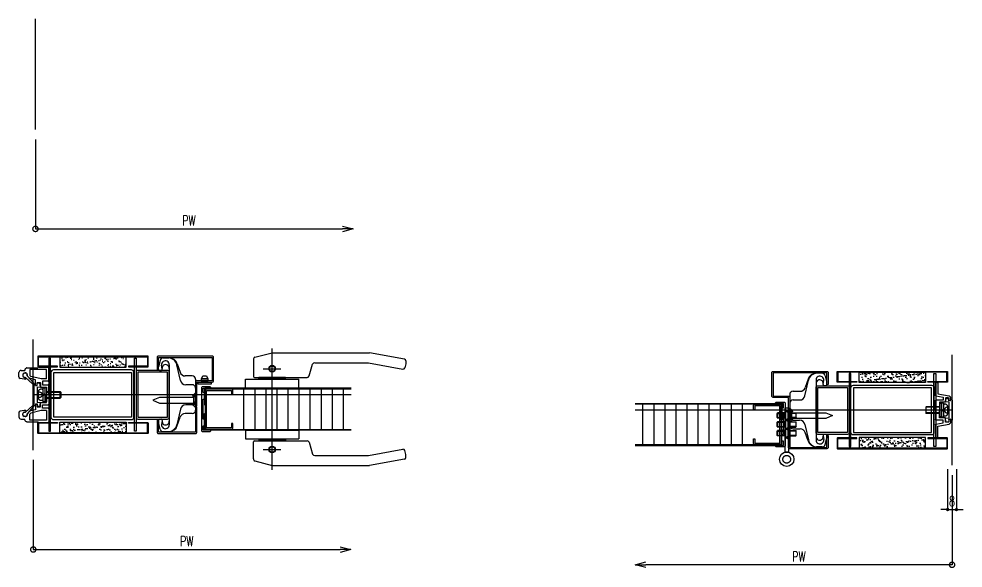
# Model space of a CAD drawing. Extents: x 21 to 47673, y 9 to 26406.
# Drawn here: x 6152 to 7006, y 18557 to 19054 of the extents above; entities that cross this region are included whole.
import ezdxf

# ---------------------------------------------------------------- set-up
doc = ezdxf.new("R2010")
doc.units = 0
doc.header["$LTSCALE"] = 10
doc.header["$PDMODE"] = 35
doc.header["$PDSIZE"] = 5
doc.linetypes.add('HIDDEN', pattern=[9.525, 6.35, -3.175])
for name, color, linetype in [('_基準', 1, 'Continuous'), ('_製品', 4, 'Continuous'), ('_製品寸法', 9, 'Continuous')]:
    doc.layers.add(name, color=color, linetype=linetype)
doc.styles.add('OKAMURA', font='simplex8.shx', dxfattribs={"width": 0.7, "bigfont": 'BIGFONT.shx'})
doc.dimstyles.new('OKAMURA-003', dxfattribs={"dimscale": 3, "dimtxt": 3, "dimasz": 1, "dimexe": 0, "dimexo": 3, "dimgap": 1, "dimtad": 1, "dimdec": 3, "dimdsep": 46, "dimtxsty": 'OKAMURA', "dimblk1": 'DOT', "dimblk2": 'DOT', "dimsah": 1, "dimcen": 0, "dimclrd": 9, "dimclre": 9, "dimclrt": 3, "dimadec": 0, "dimazin": 0, "dimtfac": 1, "dimtdec": 3, "dimtix": 1, "dimtmove": 2, "dimatfit": 3, "dimldrblk": 'NONE', "dimfxl": 0, "dimtolj": 1, "dimarcsym": 0})

# ---------------------------------------------------------------- blocks, each defined once
blk = doc.blocks.new('A$C32CB7D14')
at = {"layer": '_製品'}
for p, q in [((0, 19.5), (1, 20.5)), ((0, 19.5), (0, 1.5)), ((1.5, 20.5), (1, 20.5)), ((1.5, 18.75), (1.5, 20.5)), ((1.5, 18.75), (3, 18.75)), ((3, 18.75), (3, 21)), ((5.5, 21), (3, 21)), ((3, 17.5), (6, 17.8)), ((3, 17.5), (3, 3.5)), ((6, 17.8), (5.5, 21)), ((0, 1.5), (1, 0.5)), ((1.5, 0.5), (1, 0.5)), ((1.5, 2.25), (1.5, 0.5)), ((1.5, 2.25), (3, 2.25)), ((6, 3.2), (3, 3.5)), ((3, 2.25), (3, 0)), ((5.5, 0), (6, 3.2)), ((5.5, 0), (3, 0))]:
    blk.add_line(p, q, dxfattribs=at)
blk = doc.blocks.new('A$C72ED3FC6')
at = {"layer": '_製品'}
for p, q in [((0.5, 9.25), (0, 8.75)), ((12.8, 8.75), (0, 8.75)), ((0, 8.75), (0, 3.75)), ((12.8, 9.25), (0.5, 9.25)), ((0.5, 3.25), (0.5, 9.25)), ((12.8, 12.5), (14.4, 12.5)), ((12.8, 12.5), (12.8, 0)), ((14.4, 12.5), (14.4, 0)), ((16, 12.5), (14.4, 12.5)), ((16, 12.5), (16, 0)), ((12.8, 3.75), (0, 3.75)), ((0, 3.75), (0.5, 3.25)), ((12.8, 3.25), (0.5, 3.25)), ((14.4, 0), (12.8, 0)), ((14.4, 7.17), (16, 6.25)), ((14.4, 6.25), (16, 5.33)), ((14.4, 0), (16, 0))]:
    blk.add_line(p, q, dxfattribs=at)
at = {"layer": '_製品', "linetype": 'HIDDEN', "ltscale": 0.5}
blk.add_line((20, 3.75), (20, 8.75), dxfattribs=at)
for centre, radius, start, end in [((17.54, 9.05), 2.48, 353.07269, 128.21191), ((19.36, 6.46), 2.37, 74.41132, 185.19995), ((17.54, 3.45), 2.48, 231.78809, 6.92735), ((19.36, 6.04), 2.37, 174.80017, 285.58872)]:
    blk.add_arc(centre, radius, start, end, dxfattribs=at)
blk = doc.blocks.new('A$C47657887')
at = {"layer": '_製品'}
for p, q in [((2.51, 6.02), (8.92, 0.18)), ((9.77, 1.02), (3.93, 7.44))]:
    blk.add_line(p, q, dxfattribs=at)
for centre, radius, start, end in [((1.99, 7.95), 2, 345.13234, 284.86819), ((9.35, 0.6), 0.6, 225, 45)]:
    blk.add_arc(centre, radius, start, end, dxfattribs=at)
blk = doc.blocks.new('P15CEUS枠')
at = {"layer": '_製品'}
for p, q in [((-13.5, 16.26), (-13.5, 20)), ((-11.5, 22), (-8, 22)), ((-10, 18.11), (-10, 17.14)), ((-7.76, 19.77), (-8.76, 19.59)), ((-8, 22.96), (-8, 22)), ((-7.55, 23.8), (-6.75, 24.33)), ((-6.2, 24.5), (3.5, 24.5)), ((-6, 18.29), (-6, 17.14)), ((-6, 17.14), (-4.29, 15.43)), ((11.5, 23), (-3.5, 23)), ((-3.5, 23), (-3.5, 17.47)), ((-3.5, 17.47), (-2.68, 16.65)), ((3.91, 24.91), (3.5, 24.5)), ((4.12, 25), (13, 25)), ((11.5, 14.27), (11.5, 23)), ((13.5, 12.77), (13.5, 24.5)), ((-8.61, 14.14), (-12.26, 14.78)), ((-7.75, 14.14), (-8.61, 14.14)), ((-7.75, 15.64), (-8.5, 15.64)), ((1.5, 13.5), (-2.92, 14.64)), ((6.5, 14.27), (-2.68, 16.65)), ((1.5, 8.8), (1.5, 13.5)), ((3, 8.8), (3, 10.7)), ((3.3, 11), (5.7, 11)), ((6, 10.7), (6, 7)), ((11.5, 14.27), (6.5, 14.27)), ((8, 12.27), (8, 9)), ((13, 12.27), (8, 12.27)), ((8, 9), (13, 9)), ((1.8, 8.5), (2.7, 8.5)), ((6, 7), (11.5, 7)), ((11.5, 7), (11.5, 0.3)), ((11.5, 0.3), (11.8, 0)), ((11.5, -0.3), (11.8, 0)), ((13.5, 0.3), (13.2, 0)), ((13.2, 0), (13.5, -0.3)), ((13.5, 0.3), (13.5, 8.5)), ((1.8, -8.5), (2.7, -8.5)), ((6, -7), (11.5, -7)), ((6, -10.7), (6, -7)), ((11.5, -7), (11.5, -0.3)), ((13.5, -0.3), (13.5, -8.5)), ((-13.5, -16.26), (-13.5, -20)), ((-8.61, -14.14), (-12.26, -14.78)), ((-7.75, -14.14), (-8.61, -14.14)), ((-7.75, -15.64), (-8.5, -15.64)), ((-6, -17.14), (-4.29, -15.43)), ((-3.5, -17.47), (-2.68, -16.65)), ((1.5, -13.5), (-2.92, -14.64)), ((6.5, -14.27), (-2.68, -16.65)), ((1.5, -8.8), (1.5, -13.5)), ((3, -8.8), (3, -10.7)), ((3.3, -11), (5.7, -11)), ((11.5, -14.27), (6.5, -14.27)), ((8, -9), (13, -9)), ((8, -12.27), (8, -9)), ((13, -12.27), (8, -12.27)), ((11.5, -14.27), (11.5, -23)), ((13.5, -12.77), (13.5, -24.5)), ((13.5, -12.77), (13.5, -24.5)), ((-11.5, -22), (-8, -22)), ((-10, -18.11), (-10, -17.14)), ((-7.76, -19.77), (-8.76, -19.59)), ((-8, -22.96), (-8, -22)), ((-7.55, -23.8), (-6.75, -24.33)), ((-6.2, -24.5), (3.5, -24.5)), ((-6, -18.29), (-6, -17.14)), ((-3.5, -23), (-3.5, -17.47)), ((11.5, -23), (-3.5, -23)), ((3.91, -24.91), (3.5, -24.5)), ((4.12, -25), (13, -25))]:
    blk.add_line(p, q, dxfattribs=at)
for centre, radius, start, end in [((-11.5, 20), 2, 90, 180), ((-8.5, 18.11), 1.5, 100.00002, 180), ((-8.5, 17.14), 1.5, 180, 270), ((-7, 22.96), 1, 123.69007, 180), ((-7.5, 18.29), 1.5, 0.00001, 100.00002), ((-6.2, 23.5), 1, 90, 123.69007), ((4.12, 24.7), 0.3, 90, 135), ((13, 24.5), 0.5, 0, 90), ((-12, 16.26), 1.5, 180, 260), ((-7.75, 14.89), 0.75, 270, 90), ((-2.17, 17.55), 3, 225, 255.5), ((1.8, 8.8), 0.3, 180, 270), ((2.7, 8.8), 0.3, 270, 0), ((3.3, 10.7), 0.3, 90, 180), ((5.7, 10.7), 0.3, 0, 90), ((13, 12.77), 0.5, 270, 0), ((13, 8.5), 0.5, 0, 90), ((1.8, -8.8), 0.3, 90, 180), ((2.7, -8.8), 0.3, 0, 90), ((13, -8.5), 0.5, 270, 0), ((-12, -16.26), 1.5, 100, 180), ((-8.5, -17.14), 1.5, 90, 180), ((-7.75, -14.89), 0.75, 270, 90), ((-2.17, -17.55), 3, 104.5, 135), ((3.3, -10.7), 0.3, 180, 270), ((5.7, -10.7), 0.3, 270, 360), ((13, -12.77), 0.5, 0, 90), ((-11.5, -20), 2, 180, 270), ((-8.5, -18.11), 1.5, 180, 259.99998), ((-7, -22.96), 1, 180, 236.30993), ((-7.5, -18.29), 1.5, 259.99998, 359.99999), ((-6.2, -23.5), 1, 236.30993, 270), ((4.12, -24.7), 0.3, 225, 270), ((13, -24.5), 0.5, 270, 0)]:
    blk.add_arc(centre, radius, start, end, dxfattribs=at)
for name, p in [('A$C47657887', (-9.98, 9.71)), ('A$C32CB7D14', (0, -10.5))]:
    blk.add_blockref(name, p, dxfattribs=at)
at = {"layer": '_製品', "xscale": -1}
blk.add_blockref('A$C72ED3FC6', (24.3, -6.25), dxfattribs=at)
at = {"layer": '_製品', "xscale": -1, "rotation": 180}
blk.add_blockref('A$C47657887', (-9.98, -9.71), dxfattribs=at)
blk = doc.blocks.new('P15_BASE_SS_SE_US')
at = {"layer": '_製品'}
h = blk.add_hatch(dxfattribs=at)
h.set_pattern_fill('AR-SAND', color=256, scale=0.1, style=0)
h.set_pattern_definition([(37.5, (-4872.2946, -2583.4344), (-0.160003, 4.8941324), [0, -3.8608, 0, -4.318, 0, -4.1275]), (7.5, (-4872.2946, -2583.4344), (4.495233, 7.168251), [0, -2.0828, 0, -3.4798, 0, -1.3335]), (327.5, (-4875.419, -2583.4344), (7.9099237, 0.014372), [0, -1.27, 0, -4.572, 0, -5.969]), (317.5, (-4875.419, -2583.4344), (7.6355645, 2.229293), [0, -0.635, 0, -2.9972, 0, -3.429])])
h.paths.add_polyline_path([(24, 24.9), (84, 24.9), (84, 34.4), (24, 34.4)])
h = blk.add_hatch(dxfattribs=at)
h.set_pattern_fill('AR-SAND', color=256, scale=0.1, style=0)
h.set_pattern_definition([(37.5, (-4872.2946, -2676.4513), (-0.160003, 4.8941324), [0, -3.8608, 0, -4.318, 0, -4.1275]), (7.5, (-4872.2946, -2676.451), (4.495233, 7.168251), [0, -2.0828, 0, -3.4798, 0, -1.3335]), (327.5, (-4875.419, -2676.4513), (7.9099237, 0.014372), [0, -1.27, 0, -4.572, 0, -5.969]), (317.5, (-4875.419, -2676.451), (7.6355645, 2.229293), [0, -0.635, 0, -2.9972, 0, -3.429])])
h.paths.add_polyline_path([(24, -24.9), (84, -24.9), (84, -34.4), (24, -34.4)])
for p, q in [((114.63, 31.03), (113.2, 25.3)), ((116.49, 23.13), (116.03, 26.76)), ((117.54, 33.3), (122.66, 33.3)), ((123, 27.2), (123, 23.94)), ((123, 27.2), (123, -27.2)), ((132.99, 13.01), (129.81, 27.07)), ((130.24, 27.86), (132.75, 20.4)), ((113.2, 23), (113.2, 25.3)), ((114.2, 22), (115.5, 22)), ((123, 23.94), (123, -27.2)), ((143.8, 17), (137.49, 17)), ((143.8, 9.11), (137.87, 9.11)), ((146.8, 14), (146.8, -14)), ((190.5, -31.4), (190.5, 5.4)), ((200.5, -31.4), (200.5, 5.4)), ((210.5, -31.4), (210.5, 5.4)), ((220.5, -31.4), (220.5, 5.4)), ((230.5, -31.4), (230.5, 5.4)), ((240.5, -31.4), (240.5, 5.4)), ((250.5, -31.4), (250.5, 5.4)), ((260.5, -31.4), (260.5, 5.4)), ((270.5, -31.4), (270.5, 5.4)), ((280.5, -31.4), (280.5, 5.4)), ((132.99, -13.01), (129.81, -27.07)), ((143.8, -17), (137.49, -17)), ((143.8, -9.11), (137.87, -9.11)), ((113.2, -23), (113.2, -25.3)), ((114.63, -31.03), (113.2, -25.3)), ((114.2, -22), (115.5, -22)), ((116.49, -23.13), (116.03, -26.76)), ((130.24, -27.86), (132.75, -20.4)), ((117.54, -33.3), (122.66, -33.3))]:
    blk.add_line(p, q, dxfattribs=at)
for points in [[(103.4, 35), (4.6, 35, 0.414214), (4, 34.4), (4, 25.8, 0.414214), (4.6, 25.2), (22, 25.2), (22, 25.8), (4.6, 25.8), (4.6, 34.4), (103.4, 34.4), (103.4, 25.8), (86, 25.8), (86, 25.2), (103.4, 25.2, 0.414214), (104, 25.8), (104, 34.4, 0.414214)], [(146.8, 11.5), (146.8, 1.6), (144.05, -1.15), (144.9, -2), (147.65, 0.75, 0.198912), (148, 1.6), (148, 11.5), (161.8, 11.5, 0.414214), (163, 12.7), (163, 33.8, 0.414214), (161.8, 35), (113.2, 35, 0.414214), (112, 33.8), (112, 23), (113.2, 23), (113.2, 33.8), (161.8, 33.8), (161.8, 12.7), (148, 12.7, 0.414214)], [(88.7, 22.5), (18.3, 22.5, 0.414214), (16, 20.2), (16, -20.2, 0.414214), (18.3, -22.5), (88.7, -22.5, 0.414214), (91, -20.2), (91, 20.2, 0.414214)], [(93, 20.4), (93, -20.4, 0.414214), (94.6, -22), (121.4, -22, 0.414214), (123, -20.4), (123, 20.4, 0.414214), (121.4, 22), (94.6, 22, 0.414214)], [(179.3, 5.1), (156.7, 5.1, 0.414214), (155.5, 3.9), (155.5, -29.9, 0.414214), (156.7, -31.1), (179.3, -31.1, 0.414214), (180.5, -29.9), (180.5, -26.1), (179.3, -26.1), (179.3, -29.9), (156.7, -29.9), (156.7, 3.9), (179.3, 3.9), (179.3, 0.1), (180.5, 0.1), (180.5, 3.9, 0.414214)], [(146.8, -33.8), (113.2, -33.8), (113.2, -23), (112, -23), (112, -33.8, 0.414214), (113.2, -35), (146.8, -35, 0.414214), (148, -33.8), (148, -11.6, 0.198912), (147.65, -10.75), (144.9, -8), (144.05, -8.85), (146.8, -11.6)], [(103.4, -35), (4.6, -35, -0.414214), (4, -34.4), (4, -25.8, -0.414214), (4.6, -25.2), (22, -25.2), (22, -25.8), (4.6, -25.8), (4.6, -34.4), (103.4, -34.4), (103.4, -25.8), (86, -25.8), (86, -25.2), (103.4, -25.2, -0.414214), (104, -25.8), (104, -34.4, -0.414214)]]:
    blk.add_lwpolyline(points, format="xyb", close=True, dxfattribs=at)
for points in [[(24, 24.9), (84, 24.9), (84, 34.4), (24, 34.4)], [(14, -33), (15.6, -33), (15.6, 33), (14, 33)], [(93, -33), (91.4, -33), (91.4, 33), (93, 33)], [(88.95, 20.2), (88.95, -20.2), (18.55, -20.2), (18.55, 20.2)], [(94.6, 20.4), (94.6, -20.4), (121.4, -20.4), (121.4, 20.4)], [(149, 11.5), (161, 11.5), (161, 9.5), (149, 9.5)], [(153.25, 17), (156.75, 17), (158, 14.5), (152, 14.5)], [(152, 14.5), (158, 14.5), (157.5, 11.5), (152.5, 11.5)], [(147.62, 0), (147.62, -10), (148, -10), (148, 0)], [(154.9, 2), (153.5, 2), (153.5, 6), (160.5, 6), (160.5, 6.6), (159.9, 7.2), (152.6, 7.2), (152, 6.6), (152, -32.6), (152.6, -33.2), (159.9, -33.2), (160.5, -32.6), (160.5, -32), (153.5, -32), (153.5, -28), (154.9, -28), (154.9, -22), (153.5, -22), (153.5, -4), (154.9, -4)], [(123, -2.5), (114.04, -2.5), (108, -5), (114.04, -7.5), (123, -7.5)], [(24, -24.9), (84, -24.9), (84, -34.4), (24, -34.4)]]:
    blk.add_lwpolyline(points, close=True, dxfattribs=at)
at = {"layer": '_製品', "linetype": 'HIDDEN'}
for points in [[(147.62, -10), (147.62, 0), (145.12, -2.5), (145.12, -7.5)], [(145.12, -2.5), (123, -2.5), (123, -7.5), (145.12, -7.5)]]:
    blk.add_lwpolyline(points, close=True, dxfattribs=at)
at = {"layer": '_製品'}
for points in [[(287.5, 6), (155.49, 6, 0.408367), (154.9, 5.41), (154.9, -9), (155.5, -9), (155.5, 5.4), (287.5, 5.4)], [(287.5, -32), (155.49, -32, -0.408367), (154.9, -31.41), (154.9, -17), (155.5, -17), (155.5, -31.4), (287.5, -31.4)]]:
    blk.add_lwpolyline(points, format="xyb", dxfattribs=at)
for centre, radius, start, end in [((117.54, 30.3), 3, 90, 165.96376), ((119.5, 27.2), 3.5, 0, 187.28044), ((119.71, 24.01), 3.3, 356.41554, 186.62902), ((122.01, 25.3), 8, 12.7533, 90), ((122.66, 25.3), 8, 18.64559, 90), ((114.2, 23), 1, 180, 270), ((115.5, 23), 1, 270, 7.28044), ((137.49, 22), 5, 198.64559, 270), ((137.87, 14.11), 5, 192.7533, 270), ((143.8, 14), 3, 0, 90), ((143.8, 6.11), 3, 0, 90), ((143.8, -6.11), 3, 270, 0), ((137.49, -22), 5, 90, 161.35441), ((137.87, -14.11), 5, 90, 167.2467), ((143.8, -14), 3, 270, 0), ((114.2, -23), 1, 90, 180), ((115.5, -23), 1, 352.71956, 90), ((119.71, -24.01), 3.3, 173.37098, 3.58446), ((117.54, -30.3), 3, 194.03624, 270), ((119.5, -27.2), 3.5, 172.71956, 0), ((122.01, -25.3), 8, 270, 347.2467), ((122.66, -25.3), 8, 270, 341.35441)]:
    blk.add_arc(centre, radius, start, end, dxfattribs=at)
blk.add_blockref('P15CEUS枠', (0.5, 0), dxfattribs=at)
blk = doc.blocks.new('P15BASE_TAYNAM_TV')
at = {"layer": '_基準'}
for p, q in [((64, -55), (64, 55)), ((56, 36.6), (72, 36.6)), ((56, -36.6), (72, -36.6))]:
    blk.add_line(p, q, dxfattribs=at)
at = {"layer": '_製品'}
for p, q in [((47, 44.96), (47, 29.6)), ((48.49, 46.89), (64, 51)), ((64, 51), (152, 51)), ((183.77, 45.13), (152, 51)), ((185, 43.66), (185, 41)), ((97.43, 30.01), (100.57, 40.59)), ((102.48, 42), (151.18, 42)), ((151.18, 42), (182.3, 36.25)), ((185, 41), (184.02, 37.34)), ((40, 19), (40, 27)), ((40, 27), (88, 27)), ((48, 28.6), (95.52, 28.6)), ((52, 27.5), (52, 28.5)), ((76, 28.5), (52, 28.5)), ((76, 27.5), (52, 27.5)), ((52.5, 27.3), (52.5, 27.5)), ((52.5, 27), (52.5, 27.3)), ((75.5, 27.3), (52.5, 27.3)), ((55, 28.6), (55, 28.5)), ((73, 28.6), (73, 28.5)), ((75.5, 27.3), (75.5, 27.5)), ((75.5, 27), (75.5, 27.3)), ((76, 27.5), (76, 28.5)), ((88, 19), (88, 27)), ((40, 19), (88, 19)), ((40, -19), (40, -27)), ((40, -19), (88, -19)), ((88, -19), (88, -27)), ((40, -27), (88, -27)), ((47, -44.96), (47, -29.6)), ((48, -28.6), (95.52, -28.6)), ((52, -27.5), (52, -28.5)), ((76, -27.5), (52, -27.5)), ((76, -28.5), (52, -28.5)), ((52.5, -27), (52.5, -27.3)), ((75.5, -27.3), (52.5, -27.3)), ((52.5, -27.3), (52.5, -27.5)), ((55, -28.6), (55, -28.5)), ((73, -28.6), (73, -28.5)), ((75.5, -27), (75.5, -27.3)), ((75.5, -27.3), (75.5, -27.5)), ((76, -27.5), (76, -28.5)), ((97.43, -30.01), (100.57, -40.59)), ((102.48, -42), (151.18, -42)), ((151.18, -42), (182.3, -36.25)), ((185, -41), (184.02, -37.34)), ((185, -43.66), (185, -41)), ((48.49, -46.89), (64, -51)), ((64, -51), (152, -51)), ((183.77, -45.13), (152, -51))]:
    blk.add_line(p, q, dxfattribs=at)
for centre, radius in [((64, 36.6), 3), ((64, 36.6), 2.55), ((64, -36.6), 3), ((64, -36.6), 2.55)]:
    blk.add_circle(centre, radius, dxfattribs=at)
for centre, radius, start, end in [((49, 44.96), 2, 104.82648, 180), ((183.5, 43.66), 1.5, 0, 79.53519), ((102.48, 40), 2, 90, 162.89727), ((182.57, 37.73), 1.5, 259.53519, 345), ((48, 29.6), 1, 180, 270), ((95.52, 30.6), 2, 270, 342.89727), ((48, -29.6), 1, 90, 180), ((95.52, -30.6), 2, 17.10273, 90), ((102.48, -40), 2, 197.10273, 270), ((182.57, -37.73), 1.5, 15, 100.46481), ((49, -44.96), 2, 180, 255.17352), ((183.5, -43.66), 1.5, 280.46481, 0)]:
    blk.add_arc(centre, radius, start, end, dxfattribs=at)
blk = doc.blocks.new('_DotSmall')
at = {"color": 0, "const_width": 0.5}
blk.add_lwpolyline([(-0.0625, 0, 1), (0.0625, 0, 1)], format="xyb", close=True, dxfattribs=at)
blk = doc.blocks.new('_Open30')
at = {"color": 0, "linetype": 'ByBlock', "lineweight": -2}
for p, q in [((-1, 0.268), (0, 0)), ((0, 0), (-1, -0.268)), ((0, 0), (-1, 0))]:
    blk.add_line(p, q, dxfattribs=at)
blk = doc.blocks.new('*D332')
at = {"layer": '_製品寸法', "color": 9, "lineweight": -2, "transparency": 16777216}
for p, q in [((0, -59), (0, -140)), ((0, -140), (277.6, -140))]:
    blk.add_line(p, q, dxfattribs=at)
at = {"layer": 'Defpoints', "color": 0, "transparency": 16777216}
for p in [(287.2, -32), (0, -50), (287.2, -140)]:
    blk.add_point(p, dxfattribs=at)
at = {"layer": '_製品寸法', "color": 9, "lineweight": -2, "transparency": 16777216, "xscale": 9.600000000000001, "yscale": 9.600000000000001, "zscale": 9.600000000000001, "rotation": 180}
blk.add_blockref('_DotSmall', (0, -140), dxfattribs=at)
at = {"layer": '_製品寸法', "color": 9, "lineweight": -2, "transparency": 16777216, "xscale": 9.600000000000001, "yscale": 9.600000000000001, "zscale": 9.600000000000001}
blk.add_blockref('_Open30', (287.2, -140), dxfattribs=at)
at = {"layer": '_製品寸法', "color": 3, "transparency": 16777216, "insert": (138.8, -132.5), "char_height": 9, "attachment_point": 5, "style": 'OKAMURA'}
blk.add_mtext('\\A1;PW', dxfattribs=at)
blk = doc.blocks.new('_None')
blk = doc.blocks.new('AUDIT_I_130227104929-0')
for p, q in [((0, 4), (0, -4)), ((0, 4), (0.3, 4)), ((0.3, 4), (0.3, -4)), ((0.3, 4), (2.3, 2)), ((2.72, 2), (2.72, -1.88)), ((8, 1.62), (2.72, 1.62)), ((2.79, 2), (7.78, 2)), ((8, 1.62), (7.78, 2)), ((7.78, 2), (7.78, -1.88)), ((8, -1.5), (8, 1.62)), ((0, -4), (0.3, -4)), ((0.3, -4), (2.3, -1.88)), ((8, -1.5), (2.72, -1.5)), ((2.79, -1.88), (7.78, -1.88)), ((8, -1.5), (7.78, -1.88))]:
    blk.add_line(p, q)
for centre, radius, start, end in [((2.51, 2.21), 0.3, 225, 315), ((2.76, 2.09), 0.101, 249.8874, 290.1126), ((2.51, -2.09), 0.3, 45, 135), ((2.76, -1.97), 0.101, 69.8874, 110.1126)]:
    blk.add_arc(centre, radius, start, end)
blk = doc.blocks.new('A$C46606B5D')
at = {"layer": '_製品'}
for p, q in [((0, 17.8), (0.5, 21)), ((3, 17.5), (0, 17.8)), ((0.5, 21), (3, 21)), ((3, 18.75), (3, 21)), ((4.5, 18.75), (3, 18.75)), ((3, 17.5), (3, 3.5)), ((4.5, 18.75), (4.5, 20.5)), ((4.5, 20.5), (5, 20.5)), ((6, 19.5), (5, 20.5)), ((6, 19.5), (6, 1.5)), ((0, 3.2), (3, 3.5)), ((0.5, 0), (0, 3.2)), ((0.5, 0), (3, 0)), ((3, 2.25), (3, 0)), ((4.5, 2.25), (3, 2.25)), ((4.5, 2.25), (4.5, 0.5)), ((4.5, 0.5), (5, 0.5)), ((6, 1.5), (5, 0.5))]:
    blk.add_line(p, q, dxfattribs=at)
blk = doc.blocks.new('A$C79397D4C')
at = {"layer": '_製品'}
for p, q in [((23, 99), (23, 79.2)), ((24, 100), (26, 100)), ((27, 76.6), (27, 99)), ((0, 67.6), (0, 72.6)), ((23, 79.2), (2.5, 75.5)), ((3, 67.6), (3, 71.4)), ((3.6, 72), (8.4, 72)), ((9, 71.4), (9, 64)), ((26.2, 75.7), (13, 73.3)), ((13, 73.3), (13, 68)), ((0.6, 67), (2.4, 67)), ((9, 64), (20, 64)), ((13, 68), (26, 68)), ((20, 64), (20, 50.6)), ((27, 50.6), (27, 67)), ((9, 36), (20, 36)), ((9, 28.6), (9, 36)), ((20, 50.6), (20.6, 50)), ((20, 50.6), (20.6, 50)), ((20, 49.4), (20.6, 50)), ((20, 49.4), (20.6, 50)), ((20, 36), (20, 49.4)), ((27, 50.6), (26.4, 50)), ((27, 50.6), (26.4, 50)), ((27, 49.4), (26.4, 50)), ((27, 49.4), (26.4, 50)), ((27, 49.4), (27, 33)), ((0, 32.4), (0, 27.4)), ((0.6, 33), (2.4, 33)), ((23, 20.8), (2.5, 24.5)), ((3, 32.4), (3, 28.6)), ((3.6, 28), (8.4, 28)), ((13, 26.7), (13, 32)), ((13, 32), (26, 32)), ((26.2, 24.3), (13, 26.7)), ((23, 1), (23, 20.8)), ((27, 23.4), (27, 1)), ((24, 0), (26, 0))]:
    blk.add_line(p, q, dxfattribs=at)
for centre, radius, start, end in [((24, 99), 1, 90, 180), ((26, 99), 1, 0, 90), ((3, 72.6), 3, 100, 180), ((3.6, 71.4), 0.6, 90, 180), ((8.4, 71.4), 0.6, 0, 90), ((26, 76.6), 1, 280, 0), ((0.6, 67.6), 0.6, 180, 270), ((2.4, 67.6), 0.6, 270, 360), ((26, 67), 1, 0, 90), ((0.6, 32.4), 0.6, 90, 180), ((3, 27.4), 3, 180, 260), ((2.4, 32.4), 0.6, 0, 90), ((3.6, 28.6), 0.6, 180, 270), ((8.4, 28.6), 0.6, 270, 0), ((26, 33), 1, 270, 0), ((26, 23.4), 1, 0, 80), ((24, 1), 1, 180, 270), ((26, 1), 1, 270, 0)]:
    blk.add_arc(centre, radius, start, end, dxfattribs=at)
blk = doc.blocks.new('P15CEUG枠')
at = {"layer": '_製品', "xscale": -0.5, "yscale": 0.5, "zscale": 0.5}
blk.add_blockref('A$C79397D4C', (-1.5, -25), dxfattribs=at)
at = {"layer": '_製品'}
for name, p in [('A$C46606B5D', (-6, -10.5)), ('A$C72ED3FC6', (-23.8, -6.25))]:
    blk.add_blockref(name, p, dxfattribs=at)
blk = doc.blocks.new('P15_BASE_SS_SE_UG_CHOT')
at = {"layer": '_製品'}
h = blk.add_hatch(dxfattribs=at)
h.set_pattern_fill('AR-SAND', color=256, scale=0.1, style=0)
h.set_pattern_definition([(37.5, (-5088.2946, -2583.4344), (-0.160003, 4.8941324), [0, -3.8608, 0, -4.318, 0, -4.1275]), (7.5, (-5088.2946, -2583.4344), (4.495233, 7.168251), [0, -2.0828, 0, -3.4798, 0, -1.3335]), (327.5, (-5091.419, -2583.4344), (7.9099237, 0.014372), [0, -1.27, 0, -4.572, 0, -5.969]), (317.5, (-5091.419, -2583.4344), (7.6355645, 2.229293), [0, -0.635, 0, -2.9972, 0, -3.429])])
h.paths.add_polyline_path([(-24, 24.9), (-84, 24.9), (-84, 34.4), (-24, 34.4)])
h = blk.add_hatch(dxfattribs=at)
h.set_pattern_fill('AR-SAND', color=256, scale=0.1, style=0)
h.set_pattern_definition([(37.5, (-5088.2946, -2676.4513), (-0.160003, 4.8941324), [0, -3.8608, 0, -4.318, 0, -4.1275]), (7.5, (-5088.2946, -2676.451), (4.495233, 7.168251), [0, -2.0828, 0, -3.4798, 0, -1.3335]), (327.5, (-5091.419, -2676.4513), (7.9099237, 0.014372), [0, -1.27, 0, -4.572, 0, -5.969]), (317.5, (-5091.419, -2676.451), (7.6355645, 2.229293), [0, -0.635, 0, -2.9972, 0, -3.429])])
h.paths.add_polyline_path([(-24, -24.9), (-84, -24.9), (-84, -34.4), (-24, -34.4)])
for p, q in [((-132.99, 13.01), (-129.81, 27.07)), ((-130.24, 27.86), (-132.75, 20.4)), ((-123, 27.2), (-123, 23.94)), ((-123, 27.2), (-123, -27.2)), ((-117.54, 33.3), (-122.66, 33.3)), ((-116.49, 23.13), (-116.03, 26.76)), ((-114.63, 31.03), (-113.2, 25.3)), ((-123, 23.94), (-123, -27.2)), ((-114.2, 22), (-115.5, 22)), ((-113.2, 23), (-113.2, 25.3)), ((-146.8, 14), (-146.8, -14)), ((-143.8, 17), (-137.49, 17)), ((-143.8, 9.11), (-137.87, 9.11)), ((-279.5, -31.4), (-279.5, 5.4)), ((-269.5, -31.4), (-269.5, 5.4)), ((-259.5, -31.4), (-259.5, 5.4)), ((-249.5, -31.4), (-249.5, 5.4)), ((-239.5, -31.4), (-239.5, 5.4)), ((-229.5, -31.4), (-229.5, 5.4)), ((-219.5, -31.4), (-219.5, 5.4)), ((-209.5, -31.4), (-209.5, 5.4)), ((-199.5, -31.4), (-199.5, 5.4)), ((-189.5, -31.4), (-189.5, 5.4)), ((-143.8, -9.11), (-137.87, -9.11)), ((-143.8, -17), (-137.49, -17)), ((-132.99, -13.01), (-129.81, -27.07)), ((-130.24, -27.86), (-132.75, -20.4)), ((-116.49, -23.13), (-116.03, -26.76)), ((-114.2, -22), (-115.5, -22)), ((-114.63, -31.03), (-113.2, -25.3)), ((-113.2, -23), (-113.2, -25.3)), ((-117.54, -33.3), (-122.66, -33.3))]:
    blk.add_line(p, q, dxfattribs=at)
for points in [[(-146.8, 11.5), (-146.8, 1.6), (-144.05, -1.15), (-144.9, -2), (-147.65, 0.75, -0.198912), (-148, 1.6), (-148, 11.5), (-161.8, 11.5, -0.414214), (-163, 12.7), (-163, 33.8, -0.414214), (-161.8, 35), (-113.2, 35, -0.414214), (-112, 33.8), (-112, 23), (-113.2, 23), (-113.2, 33.8), (-161.8, 33.8), (-161.8, 12.7), (-148, 12.7, -0.414214)], [(-103.4, 35), (-4.6, 35, -0.414214), (-4, 34.4), (-4, 25.8, -0.414214), (-4.6, 25.2), (-22, 25.2), (-22, 25.8), (-4.6, 25.8), (-4.6, 34.4), (-103.4, 34.4), (-103.4, 25.8), (-86, 25.8), (-86, 25.2), (-103.4, 25.2, -0.414214), (-104, 25.8), (-104, 34.4, -0.414214)], [(-93, 20.4), (-93, -20.4, -0.414214), (-94.6, -22), (-121.4, -22, -0.414214), (-123, -20.4), (-123, 20.4, -0.414214), (-121.4, 22), (-94.6, 22, -0.414214)], [(-89.1, 22.5), (-18.7, 22.5, -0.414214), (-16.4, 20.2), (-16.4, -20.2, -0.414214), (-18.7, -22.5), (-89.1, -22.5, -0.414214), (-91.4, -20.2), (-91.4, 20.2, -0.414214)], [(-178.3, 5.1), (-155.7, 5.1, -0.414214), (-154.5, 3.9), (-154.5, -29.9, -0.414214), (-155.7, -31.1), (-178.3, -31.1, -0.414214), (-179.5, -29.9), (-179.5, -26.1), (-178.3, -26.1), (-178.3, -29.9), (-155.7, -29.9), (-155.7, 3.9), (-178.3, 3.9), (-178.3, 0.1), (-179.5, 0.1), (-179.5, 3.9, -0.414214)], [(-151, 2), (-148, 2), (-148, -38.18, 0.116963), (-151, -38.18)], [(-146.8, -33.8), (-113.2, -33.8), (-113.2, -23), (-112, -23), (-112, -33.8, -0.414214), (-113.2, -35), (-146.8, -35, -0.414214), (-148, -33.8), (-148, -11.6, -0.198912), (-147.65, -10.75), (-144.9, -8), (-144.05, -8.85), (-146.8, -11.6)], [(-103.4, -35), (-4.6, -35, 0.414214), (-4, -34.4), (-4, -25.8, 0.414214), (-4.6, -25.2), (-22, -25.2), (-22, -25.8), (-4.6, -25.8), (-4.6, -34.4), (-103.4, -34.4), (-103.4, -25.8), (-86, -25.8), (-86, -25.2), (-103.4, -25.2, 0.414214), (-104, -25.8), (-104, -34.4, 0.414214)]]:
    blk.add_lwpolyline(points, format="xyb", close=True, dxfattribs=at)
for points in [[(-24, 24.9), (-84, 24.9), (-84, 34.4), (-24, 34.4)], [(-93, -33), (-91.4, -33), (-91.4, 33), (-93, 33)], [(-14.8, -33), (-16.4, -33), (-16.4, 33), (-14.8, 33)], [(-94.6, 20.4), (-94.6, -20.4), (-121.4, -20.4), (-121.4, 20.4)], [(-89.1, 20.2), (-89.1, -20.2), (-18.7, -20.2), (-18.7, 20.2)], [(-153.9, 2), (-152.5, 2), (-152.5, 6), (-159.5, 6), (-159.5, 6.6), (-158.9, 7.2), (-151.6, 7.2), (-151, 6.6), (-151, -32.6), (-151.6, -33.2), (-158.9, -33.2), (-159.5, -32.6), (-159.5, -32), (-152.5, -32), (-152.5, -28), (-153.9, -28), (-153.9, -22), (-152.5, -22), (-152.5, -4), (-153.9, -4)], [(-147.62, 0), (-147.62, -10), (-148, -10), (-148, 0)], [(-123, -2.5), (-114.04, -2.5), (-108, -5), (-114.04, -7.5), (-123, -7.5)], [(-24, -24.9), (-84, -24.9), (-84, -34.4), (-24, -34.4)]]:
    blk.add_lwpolyline(points, close=True, dxfattribs=at)
for points in [[(-286.5, 6), (-154.49, 6, -0.408367), (-153.9, 5.41), (-153.9, -9), (-154.5, -9), (-154.5, 5.4), (-286.5, 5.4)], [(-286.5, -32), (-154.49, -32, 0.408367), (-153.9, -31.41), (-153.9, -17), (-154.5, -17), (-154.5, -31.4), (-286.5, -31.4)]]:
    blk.add_lwpolyline(points, format="xyb", dxfattribs=at)
at = {"layer": '_製品', "linetype": 'HIDDEN'}
for points in [[(-147.62, -10), (-147.62, 0), (-145.12, -2.5), (-145.12, -7.5)], [(-145.12, -2.5), (-123, -2.5), (-123, -7.5), (-145.12, -7.5)]]:
    blk.add_lwpolyline(points, close=True, dxfattribs=at)
at = {"layer": '_製品'}
blk.add_circle((-149.5, -44.5), 6.5, dxfattribs=at)
at = {"layer": '_製品', "linetype": 'HIDDEN'}
blk.add_circle((-149.5, -44.5), 3.5, dxfattribs=at)
at = {"layer": '_製品'}
for centre, radius, start, end in [((-122.66, 25.3), 8, 90, 161.35441), ((-122.01, 25.3), 8, 90, 167.2467), ((-119.71, 24.01), 3.3, 353.37098, 183.58446), ((-119.5, 27.2), 3.5, 352.71956, 180), ((-117.54, 30.3), 3, 14.03624, 90), ((-137.49, 22), 5, 270, 341.35441), ((-115.5, 23), 1, 172.71956, 270), ((-114.2, 23), 1, 270, 0), ((-143.8, 14), 3, 90, 180), ((-143.8, 6.11), 3, 90, 180), ((-137.87, 14.11), 5, 270, 347.2467), ((-143.8, -6.11), 3, 180, 270), ((-143.8, -14), 3, 180, 270), ((-137.87, -14.11), 5, 12.7533, 90), ((-137.49, -22), 5, 18.64559, 90), ((-119.71, -24.01), 3.3, 176.41554, 6.62902), ((-115.5, -23), 1, 90, 187.28044), ((-114.2, -23), 1, 0, 90), ((-122.66, -25.3), 8, 198.64559, 270), ((-122.01, -25.3), 8, 192.7533, 270), ((-119.5, -27.2), 3.5, 180, 7.28044), ((-117.54, -30.3), 3, 270, 345.96376)]:
    blk.add_arc(centre, radius, start, end, dxfattribs=at)
blk.add_blockref('P15CEUG枠', (0, 0), dxfattribs=at)
at = {"layer": '_製品', "yscale": 1.25, "zscale": 1.25}
for p, xscale in [((-148, -5), -1.25), ((-148, -13), -1.25), ((-151, -5), 1.25), ((-151, -13), 1.25), ((-148, -21), -1.25), ((-151, -21), 1.25)]:
    blk.add_blockref('AUDIT_I_130227104929-0', p, dxfattribs=dict(at, xscale=xscale))
blk = doc.blocks.new('*D1728')
at = {"layer": '_製品寸法', "color": 9, "lineweight": -2, "transparency": 16777216}
for p, q in [((0, -59), (0, -140)), ((0, -140), (-276.9, -140))]:
    blk.add_line(p, q, dxfattribs=at)
at = {"layer": 'Defpoints', "color": 0, "transparency": 16777216}
for p in [(-286.5, -32), (0, -50), (-286.5, -140)]:
    blk.add_point(p, dxfattribs=at)
at = {"layer": '_製品寸法', "color": 9, "lineweight": -2, "transparency": 16777216, "xscale": 9.600000000000001, "yscale": 9.600000000000001, "zscale": 9.600000000000001, "rotation": 180}
blk.add_blockref('_Open30', (-286.5, -140), dxfattribs=at)
at = {"layer": '_製品寸法', "color": 9, "lineweight": -2, "transparency": 16777216, "xscale": 9.600000000000001, "yscale": 9.600000000000001, "zscale": 9.600000000000001}
blk.add_blockref('_DotSmall', (0, -140), dxfattribs=at)
at = {"layer": '_製品寸法', "color": 3, "transparency": 16777216, "insert": (-138.45, -132.5), "char_height": 9, "attachment_point": 5, "style": 'OKAMURA'}
blk.add_mtext('\\A1;PW', dxfattribs=at)
blk = doc.blocks.new('_DOT')
at = {"color": 0, "linetype": 'ByBlock'}
blk.add_line((-0.5, 0), (-1, 0), dxfattribs=at)
at = {"color": 0, "linetype": 'ByBlock', "const_width": 0.5}
blk.add_lwpolyline([(-0.25, 0, 1), (0.25, 0, 1)], format="xyb", close=True, dxfattribs=at)
blk = doc.blocks.new('*D1729')
at = {"layer": '_製品寸法', "color": 9, "lineweight": -2, "transparency": 16777216}
for p, q in [((-4, -53.4), (-4, -90)), ((4, -53.4), (4, -90)), ((-7, -90), (-10, -90)), ((-4, -90), (4, -90)), ((7, -90), (10, -90))]:
    blk.add_line(p, q, dxfattribs=at)
at = {"layer": 'Defpoints', "color": 0, "transparency": 16777216}
for p in [(-4, -44.4), (4, -44.4), (4, -90)]:
    blk.add_point(p, dxfattribs=at)
at = {"layer": '_製品寸法', "color": 9, "lineweight": -2, "transparency": 16777216, "xscale": 3, "yscale": 3, "zscale": 3}
blk.add_blockref('_DOT', (-4, -90), dxfattribs=at)
at = {"layer": '_製品寸法', "color": 9, "lineweight": -2, "transparency": 16777216, "xscale": 3, "yscale": 3, "zscale": 3, "rotation": 180}
blk.add_blockref('_DOT', (4, -90), dxfattribs=at)
at = {"layer": '_製品寸法', "color": 3, "transparency": 16777216, "insert": (0, -82.5), "char_height": 9, "attachment_point": 5, "style": 'OKAMURA'}
blk.add_mtext('\\A1;8', dxfattribs=at)
blk = doc.blocks.new('*D314')
at = {"layer": '_製品寸法', "color": 9, "lineweight": -2, "transparency": 16777216}
for p, q in [((6167.36, 18944.95), (6167.36, 18863.95)), ((6167.36, 18863.95), (6444.96, 18863.95))]:
    blk.add_line(p, q, dxfattribs=at)
at = {"layer": 'Defpoints', "color": 0, "transparency": 16777216}
for p in [(6454.56, 18971.95), (6167.36, 18953.95), (6454.56, 18863.95)]:
    blk.add_point(p, dxfattribs=at)
at = {"layer": '_製品寸法', "color": 9, "lineweight": -2, "transparency": 16777216, "xscale": 9.600000000000001, "yscale": 9.600000000000001, "zscale": 9.600000000000001, "rotation": 180}
blk.add_blockref('_DotSmall', (6167.36, 18863.95), dxfattribs=at)
at = {"layer": '_製品寸法', "color": 9, "lineweight": -2, "transparency": 16777216, "xscale": 9.600000000000001, "yscale": 9.600000000000001, "zscale": 9.600000000000001}
blk.add_blockref('_Open30', (6454.56, 18863.95), dxfattribs=at)
at = {"layer": '_製品寸法', "color": 3, "transparency": 16777216, "insert": (6306.16, 18871.45), "char_height": 9, "attachment_point": 5, "style": 'OKAMURA'}
blk.add_mtext('\\A1;PW', dxfattribs=at)
blk = doc.blocks.new('*U331')
at = {"layer": '_基準'}
for p, q in [((0, -50), (0, 50)), ((287.5, 0), (0, 0))]:
    blk.add_line(p, q, dxfattribs=at)
blk.add_blockref('P15_BASE_SS_SE_US', (0, 0))
at = {"layer": '_製品'}
blk.add_blockref('P15BASE_TAYNAM_TV', (152, -13.0006), dxfattribs=at)
at = {"layer": '_製品寸法'}
dim = blk.add_linear_dim(base=(287.2028, -140), p1=(0, -50), p2=(287.2028, -32), text='PW', dimstyle='OKAMURA-003', override={"dimasz": 3.2, "dimblk1": 'DotSmall', "dimblk2": 'Open30', "dimse2": 1}, dxfattribs=at)
dim.commit()
dim.dimension.update_dxf_attribs({"geometry": '*D332', "text_midpoint": (138.8014, -132.5)})
blk = doc.blocks.new('*U1727')
at = {"layer": '_基準'}
for p, q in [((0, -50), (0, 50)), ((0, 0), (-286.5, 0))]:
    blk.add_line(p, q, dxfattribs=at)
blk.add_blockref('P15_BASE_SS_SE_UG_CHOT', (0, 0))
at = {"layer": '_製品寸法'}
dim = blk.add_linear_dim(base=(-286.5, -140), p1=(0, -50), p2=(-286.5, -32), angle=180, text='PW', dimstyle='OKAMURA-003', override={"dimasz": 3.2, "dimblk1": 'DotSmall', "dimblk2": 'Open30', "dimse2": 1}, dxfattribs=at)
dim.commit()
dim.dimension.update_dxf_attribs({"geometry": '*D1728', "text_midpoint": (-138.45, -132.5)})
dim = blk.add_linear_dim(base=(4, -90), p1=(-4, -44.4), p2=(4, -44.4), dimstyle='OKAMURA-003', dxfattribs=at)
dim.commit()
dim.dimension.update_dxf_attribs({"geometry": '*D1729', "text_midpoint": (0, -82.5)})

msp = doc.modelspace()

# ---------------------------------------------------------------- linework, layer by layer
at = {"layer": '_基準'}
msp.add_line((6167.355, 18953.9549), (6167.355, 19053.9549), dxfattribs=at)

# ---------------------------------------------------------------- block references
for name, p in [('*U331', (6165.3724, 18713.8828)), ('*U1727', (6996.1564, 18700.0447))]:
    msp.add_blockref(name, p)

# ---------------------------------------------------------------- dimensions: what is measured, and where the dimension line sits
at = {"layer": '_製品寸法'}
dim = msp.add_linear_dim(base=(6454.5578, 18863.9549), p1=(6167.355, 18953.9549), p2=(6454.5578, 18971.9549), text='PW', dimstyle='OKAMURA-003', override={"dimasz": 3.2, "dimblk1": 'DotSmall', "dimblk2": 'Open30', "dimse2": 1}, dxfattribs=at)
dim.commit()
dim.dimension.update_dxf_attribs({"geometry": '*D314', "text_midpoint": (6306.1564, 18871.4549)})

doc.saveas('drawing.dxf')
